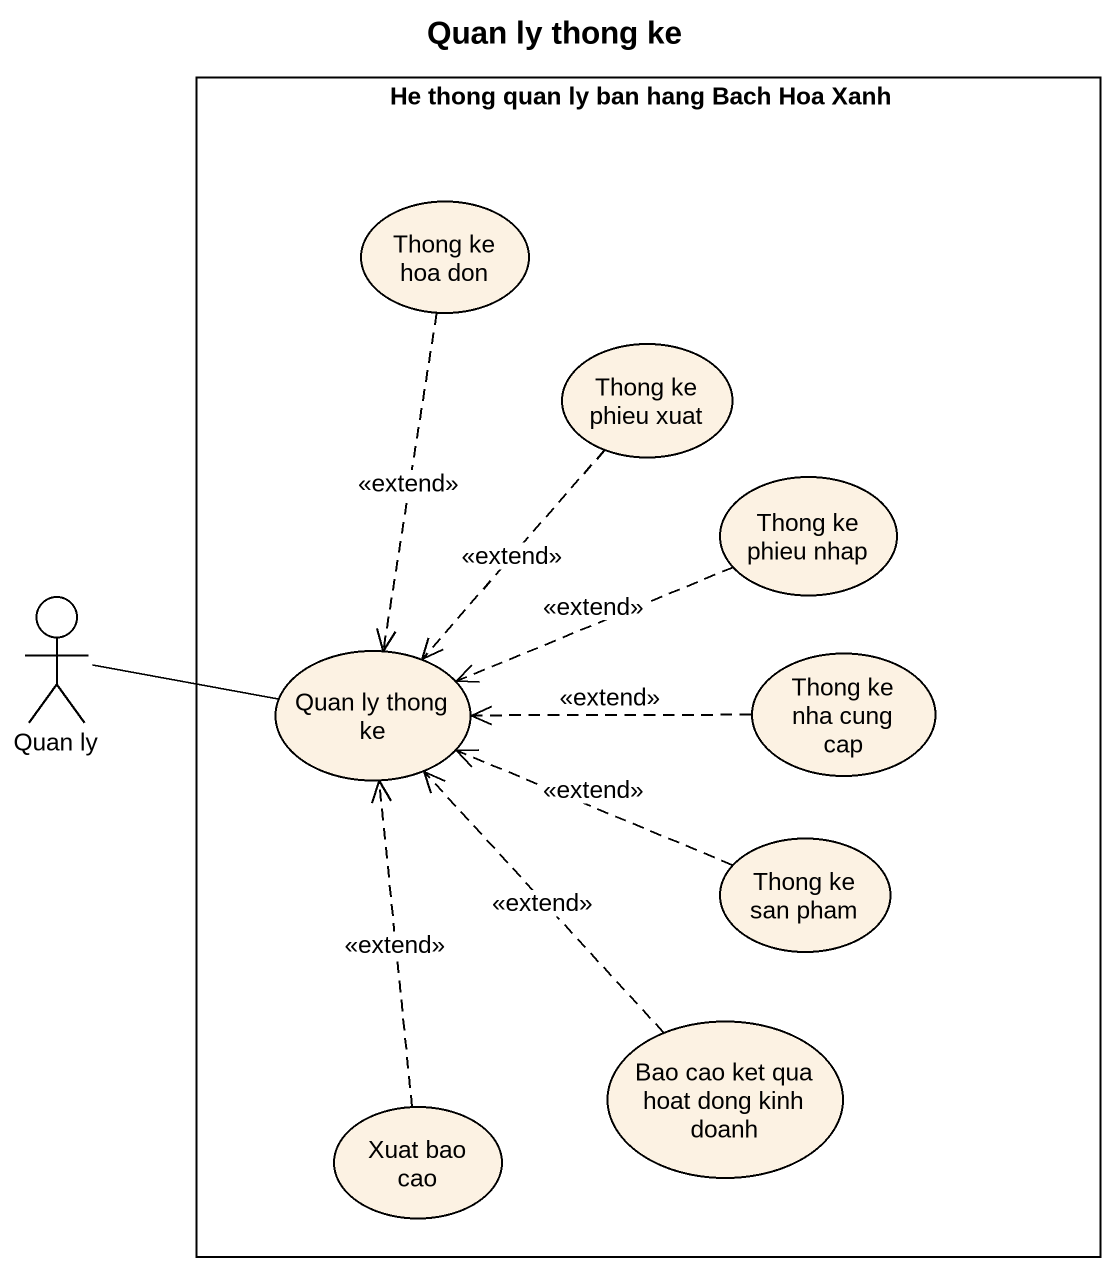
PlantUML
@startuml
title Quan ly thong ke
rectangle "He thong quan ly ban hang Bach Hoa Xanh" as He_thong_quan_ly_ban_hang {
  usecase "Thong ke hoa don" as Thong_ke_hoa_don
  usecase "Thong ke phieu xuat" as Thong_ke_phieu_xuat
  usecase "Thong ke phieu nhap" as Thong_ke_phieu_nhap
  usecase "Quan ly thong ke" as Quan_ly_thong_ke
  usecase "Thong ke nha cung cap" as Thong_ke_nha_cung_cap
  usecase "Thong ke san pham" as Thong_ke_san_pham
  usecase "Xuat bao cao" as Xuat_bao_cao
  usecase "Bao cao ket qua hoat dong kinh doanh" as Bao_cao_ket_qua_hoat_dong
}
actor "Quan ly" as Quan_ly
Thong_ke_hoa_don ..> Quan_ly_thong_ke : <<extend>>
Thong_ke_phieu_xuat ..> Quan_ly_thong_ke : <<extend>>
Thong_ke_phieu_nhap .left.> Quan_ly_thong_ke : <<extend>>
Quan_ly -right- Quan_ly_thong_ke
Thong_ke_nha_cung_cap .left.> Quan_ly_thong_ke : <<extend>>
Thong_ke_san_pham .left.> Quan_ly_thong_ke : <<extend>>
Xuat_bao_cao .up.> Quan_ly_thong_ke : <<extend>>
Bao_cao_ket_qua_hoat_dong .up.> Quan_ly_thong_ke : <<extend>>
@enduml
